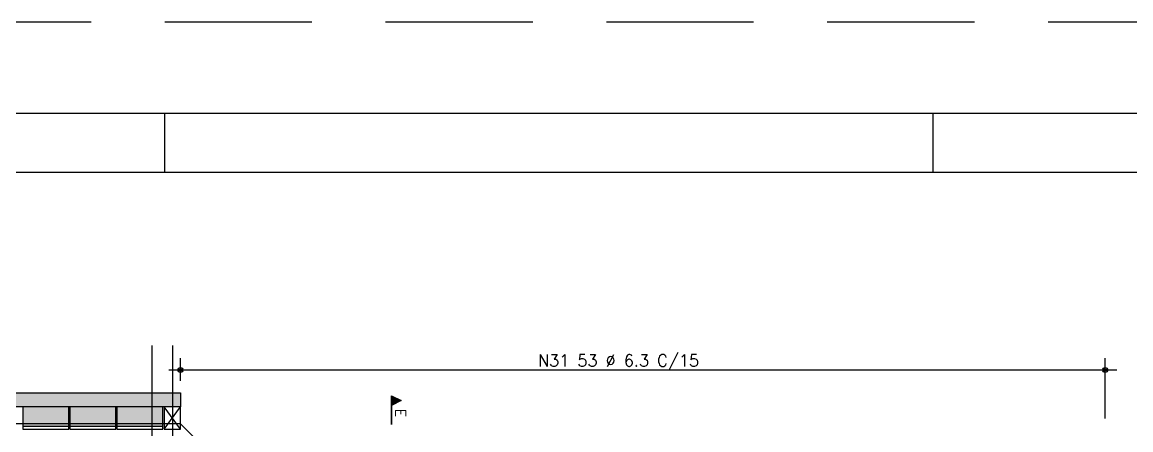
# Model space of a CAD drawing. Extents: x -1 to 122, y -1 to 61.
# Drawn here: x 45.56 to 64.39, y 54.13 to 61.05 of the extents above; entities that cross this region are included whole.
import ezdxf

# ---------------------------------------------------------------- set-up
doc = ezdxf.new("R2010")
doc.units = 0
doc.header["$MEASUREMENT"] = 0
doc.linetypes.add('HIDDEN', pattern=[0.375, 0.25, -0.125])
doc.layers.get('0').update_dxf_attribs({"linetype": 'CONTINUOUS'})
doc.layers.get('Defpoints').update_dxf_attribs({"linetype": 'CONTINUOUS'})
for name, color, linetype in [('ARQ_FOLHA', 7, 'CONTINUOUS'), ('PENA_01', 1, 'CONTINUOUS'), ('PENA_02', 2, 'CONTINUOUS'), ('PENA_03', 3, 'CONTINUOUS'), ('PENA_05', 5, 'CONTINUOUS'), ('PENA_09', 254, 'CONTINUOUS'), ('PENA_11', 252, 'CONTINUOUS')]:
    doc.layers.add(name, color=color, linetype=linetype)
doc.styles.get("Standard").update_dxf_attribs({"font": 'ROMANS.SHX'})

# ---------------------------------------------------------------- blocks, each defined once
blk = doc.blocks.new('FOLHA A1+1 - 1102 X 594')
at = {"layer": 'ARQ_FOLHA', "color": 1}
for p, q in [((-718, 584), (-718, 594)), ((-587.5, 584), (-587.5, 594))]:
    blk.add_line(p, q, dxfattribs=at)
for points in [[(-1189, 0), (0, 0), (0, 594), (-1189, 594)], [(-1164, 10), (-10, 10), (-10, 584), (-1164, 584)]]:
    blk.add_lwpolyline(points, close=True, dxfattribs=at)
at = {"layer": 'Defpoints', "color": 8, "linetype": 'HIDDEN', "ltscale": 100}
blk.add_lwpolyline([(-1208.5, 609.5), (-1208.5, -15.5), (19.5, -15.5), (19.5, 609.5)], close=True, dxfattribs=at)

msp = doc.modelspace()

# ---------------------------------------------------------------- linework, layer by layer
at = {"layer": 'PENA_01', "linetype": 'Continuous'}
for p, q in [((48.255, 54.962), (48.255, 55.348)), ((63.955, 54.322), (63.955, 55.348)), ((48.055, 55.148), (64.155, 55.148)), ((45.575, 54.192), (46.355, 54.192)), ((46.375, 54.192), (47.155, 54.192)), ((47.175, 54.192), (47.955, 54.192))]:
    msp.add_line(p, q, dxfattribs=at)
at = {"layer": 'PENA_02', "linetype": 'Continuous'}
for p, q in [((48.255, 54.522), (47.975, 54.522)), ((47.975, 54.522), (47.975, 54.142)), ((48.255, 54.142), (48.255, 54.522)), ((47.975, 54.142), (48.255, 54.142))]:
    msp.add_line(p, q, dxfattribs=at)
for points in [[(45.175, 54.762), (48.255, 54.762), (48.255, 54.522), (45.175, 54.522), (45.175, 54.762)], [(45.575, 54.142), (46.355, 54.142), (46.355, 54.522), (45.575, 54.522), (45.575, 54.142)], [(46.375, 54.142), (47.155, 54.142), (47.155, 54.522), (46.375, 54.522), (46.375, 54.142)], [(47.175, 54.142), (47.955, 54.142), (47.955, 54.522), (47.175, 54.522), (47.175, 54.142)]]:
    msp.add_lwpolyline(points, dxfattribs=at)
for centre, radius in [((48.255, 55.148), 0.0416), ((48.255, 55.148), 0.0208), ((63.955, 55.148), 0.0416), ((63.955, 55.148), 0.0208)]:
    msp.add_circle(centre, radius, dxfattribs=at)
at = {"layer": 'PENA_03', "linetype": 'Continuous'}
for p, q in [((48.255, 54.762), (48.255, 54.762)), ((51.836, 54.225), (51.836, 54.711)), ((51.836, 54.711), (52.002, 54.628)), ((51.837, 54.71), (51.837, 54.547)), ((51.837, 54.71), (52.001, 54.628)), ((52.001, 54.628), (51.837, 54.547)), ((52.002, 54.628), (51.837, 54.546)), ((51.849, 54.705), (51.849, 54.552)), ((51.862, 54.699), (51.862, 54.558)), ((51.875, 54.692), (51.875, 54.565)), ((51.887, 54.686), (51.887, 54.571)), ((51.9, 54.68), (51.9, 54.577)), ((51.913, 54.673), (51.913, 54.584)), ((51.926, 54.667), (51.926, 54.59)), ((51.938, 54.66), (51.938, 54.597)), ((51.951, 54.654), (51.951, 54.603)), ((51.964, 54.648), (51.964, 54.609)), ((51.977, 54.641), (51.977, 54.616)), ((51.989, 54.635), (51.989, 54.622)), ((47.975, 54.142), (48.255, 54.522)), ((48.255, 54.142), (47.975, 54.522)), ((51.837, 54.546), (51.837, 54.225))]:
    msp.add_line(p, q, dxfattribs=at)
at = {"layer": 'PENA_05', "linetype": 'Continuous'}
for p, q in [((48.255, 54.232), (29.946, 54.232)), ((48.538, 53.949), (48.255, 54.232))]:
    msp.add_line(p, q, dxfattribs=at)
for points in [[(47.765, 55.562), (47.765, 49.322)], [(48.115, 55.562), (48.115, 49.322)]]:
    msp.add_lwpolyline(points, dxfattribs=at)
at = {"layer": 'PENA_09', "linetype": 'Continuous'}
for points in [[(45.575, 54.192), (46.355, 54.192), (46.355, 54.522), (45.575, 54.522), (45.575, 54.192)], [(46.375, 54.192), (47.155, 54.192), (47.155, 54.522), (46.375, 54.522), (46.375, 54.192)], [(47.175, 54.192), (47.955, 54.192), (47.955, 54.522), (47.175, 54.522), (47.175, 54.192)]]:
    msp.add_lwpolyline(points, dxfattribs=at)
for points in [[(45.575, 54.192), (46.355, 54.192), (46.355, 54.522)], [(45.575, 54.192), (46.355, 54.522), (45.575, 54.522)], [(45.575, 54.192), (45.575, 54.522), (45.575, 54.192)], [(46.375, 54.192), (47.155, 54.192), (47.155, 54.522)], [(46.375, 54.192), (47.155, 54.522), (46.375, 54.522)], [(46.375, 54.192), (46.375, 54.522), (46.375, 54.192)], [(47.175, 54.192), (47.955, 54.192), (47.955, 54.522)], [(47.175, 54.192), (47.955, 54.522), (47.175, 54.522)], [(47.175, 54.192), (47.175, 54.522), (47.175, 54.192)]]:
    msp.add_solid(points, dxfattribs=at)
at = {"layer": 'PENA_11', "linetype": 'Continuous'}
for points in [[(45.175, 54.762), (48.255, 54.762), (48.255, 54.522)], [(45.175, 54.762), (48.255, 54.522), (45.175, 54.522)]]:
    msp.add_solid(points, dxfattribs=at)

# ---------------------------------------------------------------- block references
at = {"xscale": 0.09999999999999938, "yscale": 0.09999999999999938, "zscale": 0.09999999999999938}
msp.add_blockref('FOLHA A1+1 - 1102 X 594', (119.786, 0.1), dxfattribs=at)

# ---------------------------------------------------------------- texts
at = {"layer": 'PENA_03', "linetype": 'Continuous'}
msp.add_text('N31 53 %%c 6.3 C/15', height=0.2, dxfattribs=at).set_placement((54.325, 55.208))
msp.add_text('E', height=0.18, rotation=270, dxfattribs=at).set_placement((51.903, 54.493))

doc.saveas('drawing.dxf')
